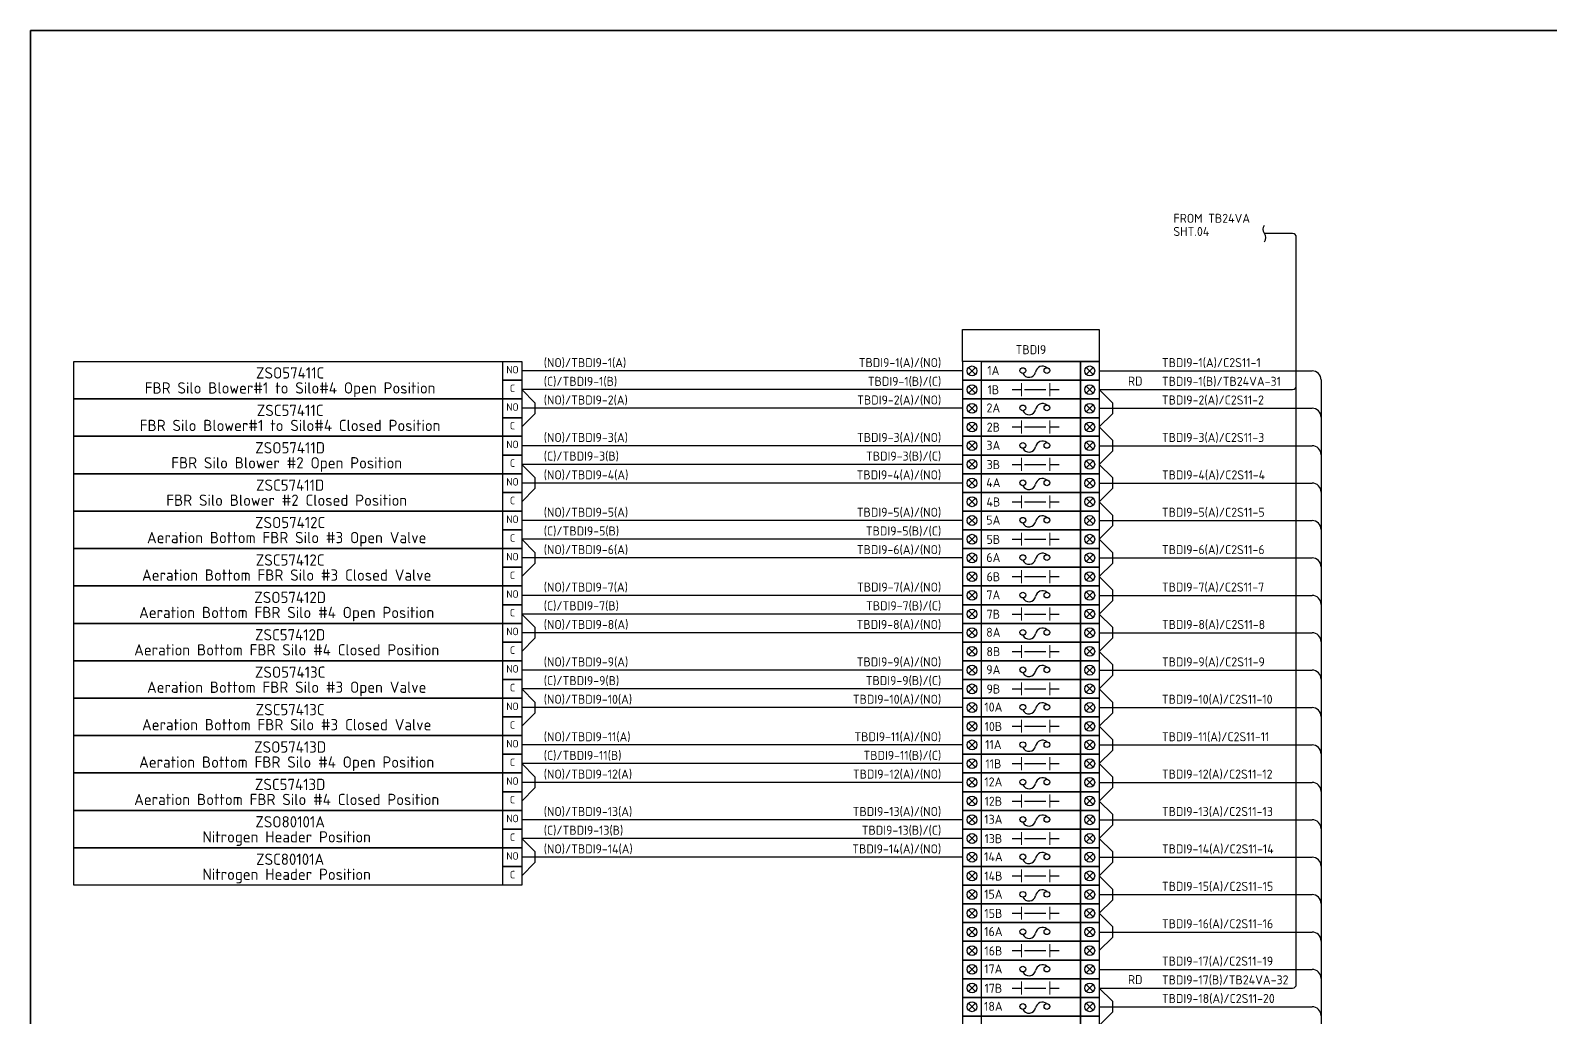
# Model space of a CAD drawing. Header units: inches. Extents: x 579627 to 667544, y 458630 to 507164.
# Drawn here: x 659216 to 661236, y 494932 to 496244 of the extents above; entities that cross this region are included whole.
import ezdxf
from ezdxf.enums import TextEntityAlignment as Align

# ---------------------------------------------------------------- set-up
doc = ezdxf.new("R2010")
doc.units = ezdxf.units.IN
doc.header["$MEASUREMENT"] = 0
doc.layers.add('HELPPOINT', color=7, linetype='Continuous')
doc.layers.add('power', color=7, linetype='Continuous')
doc.styles.add('HTX11', font='O8111901')
doc.styles.add('ISO3098B', font='ISO3098B.shx')

# ---------------------------------------------------------------- blocks, each defined once
blk = doc.blocks.new('TPA')
at = {"layer": 'HELPPOINT', "color": 4, "lineweight": 35}
for p, q in [((562706.8, 501946.4), (562706.8, 505019.3)), ((562706.8, 505019.3), (567131, 505019.3)), ((562706.8, 501946.4), (562706.8, 505019.3)), ((562706.8, 505019.3), (567131, 505019.3))]:
    blk.add_line(p, q, dxfattribs=at)
at = {"style": 'HTX11'}
for tag, p in [('A', (566704.3, 502037.1)), ('B', (567038.2, 501963.3))]:
    blk.add_attdef(tag, text='', height=16.8, dxfattribs=at).set_placement(p, align=Align.MIDDLE_CENTER)

msp = doc.modelspace()

# ---------------------------------------------------------------- linework, layer by layer
at = {"color": 1}
for p, q in [((660893.6, 495974.2), (660856.3, 495974.2)), ((660898.6, 494976.1), (660898.6, 495969.2)), ((660472.3, 495796.1), (660463, 495786.9)), ((660463, 495796.1), (660472.3, 495786.9)), ((660619.5, 495796.1), (660628.7, 495786.9)), ((660628.7, 495796.1), (660619.5, 495786.9)), ((660636.6, 495766.6), (660654.1, 495749)), ((660636.6, 495766.6), (660893.6, 495766.6)), ((660472.3, 495746.4), (660463, 495737.1)), ((660463, 495746.4), (660472.3, 495737.1)), ((660619.5, 495746.4), (660628.7, 495737.1)), ((660628.7, 495746.4), (660619.5, 495737.1)), ((660654.1, 495749), (660654.1, 495734.5)), ((660636.6, 495716.9), (660654.1, 495734.5)), ((660636.6, 495716.9), (660654.1, 495699.3)), ((660472.3, 495696.7), (660463, 495687.4)), ((660463, 495696.7), (660472.3, 495687.4)), ((660619.5, 495696.7), (660628.7, 495687.4)), ((660628.7, 495696.7), (660619.5, 495687.4)), ((660636.6, 495667.2), (660654.1, 495684.8)), ((660654.1, 495699.3), (660654.1, 495684.8)), ((660636.6, 495667.2), (660654.1, 495649.6)), ((660472.3, 495646.9), (660463, 495637.7)), ((660463, 495646.9), (660472.3, 495637.7)), ((660619.5, 495646.9), (660628.7, 495637.7)), ((660628.7, 495646.9), (660619.5, 495637.7)), ((660654.1, 495649.6), (660654.1, 495635)), ((660636.6, 495617.5), (660654.1, 495635)), ((660636.6, 495617.5), (660654.1, 495599.9)), ((660654.1, 495599.9), (660654.1, 495585.3)), ((660472.3, 495597.2), (660463, 495588)), ((660463, 495597.2), (660472.3, 495588)), ((660619.5, 495597.2), (660628.7, 495588)), ((660628.7, 495597.2), (660619.5, 495588)), ((660636.6, 495567.7), (660654.1, 495585.3)), ((660636.6, 495567.7), (660654.1, 495550.2)), ((660472.3, 495547.5), (660463, 495538.2)), ((660463, 495547.5), (660472.3, 495538.2)), ((660619.5, 495547.5), (660628.7, 495538.2)), ((660628.7, 495547.5), (660619.5, 495538.2)), ((660654.1, 495550.2), (660654.1, 495535.6)), ((660636.6, 495518), (660654.1, 495535.6)), ((660636.6, 495518), (660654.1, 495500.4)), ((660472.3, 495497.8), (660463, 495488.5)), ((660463, 495497.8), (660472.3, 495488.5)), ((660619.5, 495497.8), (660628.7, 495488.5)), ((660628.7, 495497.8), (660619.5, 495488.5)), ((660654.1, 495500.4), (660654.1, 495485.9)), ((660636.6, 495468.3), (660654.1, 495485.9)), ((660636.6, 495468.3), (660654.1, 495450.7)), ((660472.3, 495448), (660463, 495438.8)), ((660463, 495448), (660472.3, 495438.8)), ((660619.5, 495448), (660628.7, 495438.8)), ((660628.7, 495448), (660619.5, 495438.8)), ((660654.1, 495450.7), (660654.1, 495436.1)), ((660636.6, 495418.6), (660654.1, 495436.1)), ((660636.6, 495418.6), (660654.1, 495401)), ((660472.3, 495398.3), (660463, 495389.1)), ((660463, 495398.3), (660472.3, 495389.1)), ((660619.5, 495398.3), (660628.7, 495389.1)), ((660628.7, 495398.3), (660619.5, 495389.1)), ((660654.1, 495401), (660654.1, 495386.4)), ((660636.6, 495368.8), (660654.1, 495386.4)), ((660636.6, 495368.8), (660654.1, 495351.3)), ((660472.3, 495348.6), (660463, 495339.4)), ((660463, 495348.6), (660472.3, 495339.4)), ((660619.5, 495348.6), (660628.7, 495339.4)), ((660628.7, 495348.6), (660619.5, 495339.4)), ((660636.6, 495319.1), (660654.1, 495336.7)), ((660654.1, 495351.3), (660654.1, 495336.7)), ((660636.6, 495319.1), (660654.1, 495301.5)), ((660472.3, 495298.9), (660463, 495289.6)), ((660463, 495298.9), (660472.3, 495289.6)), ((660619.5, 495298.9), (660628.7, 495289.6)), ((660628.7, 495298.9), (660619.5, 495289.6)), ((660654.1, 495301.5), (660654.1, 495287)), ((660636.6, 495269.4), (660654.1, 495287)), ((660636.6, 495269.4), (660654.1, 495251.8)), ((660472.3, 495249.2), (660463, 495239.9)), ((660463, 495249.2), (660472.3, 495239.9)), ((660619.5, 495249.2), (660628.7, 495239.9)), ((660628.7, 495249.2), (660619.5, 495239.9)), ((660636.6, 495219.7), (660654.1, 495237.2)), ((660654.1, 495251.8), (660654.1, 495237.2)), ((660636.6, 495219.7), (660654.1, 495202.1)), ((660472.3, 495199.4), (660463, 495190.2)), ((660463, 495199.4), (660472.3, 495190.2)), ((660619.5, 495199.4), (660628.7, 495190.2)), ((660628.7, 495199.4), (660619.5, 495190.2)), ((660654.1, 495202.1), (660654.1, 495187.5)), ((660636.6, 495169.9), (660654.1, 495187.5)), ((660636.6, 495169.9), (660654.1, 495152.4)), ((660472.3, 495149.7), (660463, 495140.5)), ((660463, 495149.7), (660472.3, 495140.5)), ((660619.5, 495149.7), (660628.7, 495140.5)), ((660628.7, 495149.7), (660619.5, 495140.5)), ((660636.6, 495120.2), (660654.1, 495137.8)), ((660654.1, 495152.4), (660654.1, 495137.8)), ((660636.6, 495120.2), (660654.1, 495102.6)), ((660472.3, 495100), (660463, 495090.7)), ((660463, 495100), (660472.3, 495090.7)), ((660619.5, 495100), (660628.7, 495090.7)), ((660628.7, 495100), (660619.5, 495090.7)), ((660654.1, 495102.6), (660654.1, 495088.1)), ((660636.6, 495070.5), (660654.1, 495088.1)), ((660654.1, 495088.1), (660654.1, 495088.1)), ((660636.6, 495070.5), (660654.1, 495052.9)), ((660472.3, 495050.3), (660463, 495041)), ((660463, 495050.3), (660472.3, 495041)), ((660619.5, 495050.3), (660628.7, 495041)), ((660628.7, 495050.3), (660619.5, 495041)), ((660636.6, 495020.8), (660654.1, 495038.4)), ((660654.1, 495052.9), (660654.1, 495038.4)), ((660654.1, 495038.4), (660654.1, 495038.4)), ((660472.3, 495000.5), (660463, 494991.3)), ((660463, 495000.5), (660472.3, 494991.3)), ((660619.5, 495000.5), (660628.7, 494991.3)), ((660628.7, 495000.5), (660619.5, 494991.3)), ((660636.6, 494971.1), (660654.1, 494953.5)), ((660636.6, 494971.1), (660893.6, 494971.1)), ((660654.1, 494953.5), (660654.1, 494938.9)), ((660472.3, 494950.8), (660463, 494941.6)), ((660463, 494950.8), (660472.3, 494941.6)), ((660619.5, 494950.8), (660628.7, 494941.6)), ((660628.7, 494950.8), (660619.5, 494941.6)), ((660636.6, 494921.3), (660654.1, 494938.9))]:
    msp.add_line(p, q, dxfattribs=at)
at = {"color": 4}
for p, q in [((660455.2, 495791.5), (659869.2, 495791.5)), ((660636.6, 495791.5), (660919.6, 495791.5)), ((660931.6, 495779.5), (660931.6, 494121)), ((660455.2, 495741.8), (659869.2, 495741.8)), ((660636.6, 495741.8), (660919.6, 495741.8)), ((660455.2, 495692), (659869.2, 495692)), ((660636.6, 495692), (660919.6, 495692)), ((660455.2, 495642.3), (659869.2, 495642.3)), ((660636.6, 495642.3), (660919.6, 495642.3)), ((660455.2, 495592.6), (659869.2, 495592.6)), ((660636.6, 495592.6), (660919.6, 495592.6)), ((660455.2, 495542.9), (659869.2, 495542.9)), ((660636.6, 495542.9), (660919.6, 495542.9)), ((660455.2, 495493.1), (659869.2, 495493.1)), ((660636.6, 495493.1), (660919.6, 495493.1)), ((660455.2, 495443.4), (659869.2, 495443.4)), ((660636.6, 495443.4), (660919.6, 495443.4)), ((660455.2, 495393.7), (659869.2, 495393.7)), ((660636.6, 495393.7), (660919.6, 495393.7)), ((660455.2, 495344), (659869.2, 495344)), ((660636.6, 495344), (660919.6, 495344)), ((660455.2, 495294.3), (659869.2, 495294.3)), ((660636.6, 495294.3), (660919.6, 495294.3)), ((660455.2, 495244.5), (659869.2, 495244.5)), ((660636.6, 495244.5), (660919.6, 495244.5)), ((660455.2, 495194.8), (659869.2, 495194.8)), ((660636.6, 495194.8), (660919.6, 495194.8)), ((660455.2, 495145.1), (659869.2, 495145.1)), ((660636.6, 495145.1), (660919.6, 495145.1)), ((660636.6, 495095.4), (660919.6, 495095.4)), ((660636.6, 495045.6), (660919.6, 495045.6)), ((660636.6, 494995.9), (660919.6, 494995.9)), ((660636.6, 494946.2), (660919.6, 494946.2))]:
    msp.add_line(p, q, dxfattribs=at)
at = {"color": 0}
for p, q in [((660455.2, 495766.6), (659869.2, 495766.6)), ((659869.2, 495766.6), (659886.8, 495749)), ((660472.3, 495771.3), (660463, 495762)), ((660463, 495771.3), (660472.3, 495762)), ((660520.8, 495766.6), (660533.4, 495766.6)), ((660537.3, 495766.6), (660565.9, 495766.6)), ((660570.9, 495766.6), (660583.5, 495766.6)), ((660619.5, 495771.3), (660628.7, 495762)), ((660628.7, 495771.3), (660619.5, 495762)), ((659886.8, 495749), (659886.8, 495734.5)), ((659869.2, 495716.9), (659886.8, 495734.5)), ((660472.3, 495721.5), (660463, 495712.3)), ((660463, 495721.5), (660472.3, 495712.3)), ((660619.5, 495721.5), (660628.7, 495712.3)), ((660628.7, 495721.5), (660619.5, 495712.3)), ((660520.8, 495716.9), (660533.4, 495716.9)), ((660537.3, 495716.9), (660565.9, 495716.9)), ((660570.9, 495716.9), (660583.5, 495716.9)), ((660455.2, 495667.2), (659869.2, 495667.2)), ((659869.2, 495667.2), (659886.8, 495649.6)), ((660472.3, 495671.8), (660463, 495662.6)), ((660463, 495671.8), (660472.3, 495662.6)), ((660520.8, 495667.2), (660533.4, 495667.2)), ((660537.3, 495667.2), (660565.9, 495667.2)), ((660570.9, 495667.2), (660583.5, 495667.2)), ((660619.5, 495671.8), (660628.7, 495662.6)), ((660628.7, 495671.8), (660619.5, 495662.6)), ((659886.8, 495649.6), (659886.8, 495635)), ((659869.2, 495617.5), (659886.8, 495635)), ((660472.3, 495622.1), (660463, 495612.8)), ((660463, 495622.1), (660472.3, 495612.8)), ((660619.5, 495622.1), (660628.7, 495612.8)), ((660628.7, 495622.1), (660619.5, 495612.8)), ((660520.8, 495617.5), (660533.4, 495617.5)), ((660537.3, 495617.5), (660565.9, 495617.5)), ((660570.9, 495617.5), (660583.5, 495617.5)), ((660455.2, 495567.7), (659869.2, 495567.7)), ((659869.2, 495567.7), (659886.8, 495550.2)), ((660472.3, 495572.4), (660463, 495563.1)), ((660463, 495572.4), (660472.3, 495563.1)), ((660520.8, 495567.7), (660533.4, 495567.7)), ((660537.3, 495567.7), (660565.9, 495567.7)), ((660570.9, 495567.7), (660583.5, 495567.7)), ((660619.5, 495572.4), (660628.7, 495563.1)), ((660628.7, 495572.4), (660619.5, 495563.1)), ((659886.8, 495550.2), (659886.8, 495535.6)), ((659869.2, 495518), (659886.8, 495535.6)), ((660472.3, 495522.6), (660463, 495513.4)), ((660463, 495522.6), (660472.3, 495513.4)), ((660520.8, 495518), (660533.4, 495518)), ((660537.3, 495518), (660565.9, 495518)), ((660570.9, 495518), (660583.5, 495518)), ((660619.5, 495522.6), (660628.7, 495513.4)), ((660628.7, 495522.6), (660619.5, 495513.4)), ((660455.2, 495468.3), (659869.2, 495468.3)), ((659869.2, 495468.3), (659886.8, 495450.7)), ((660472.3, 495472.9), (660463, 495463.7)), ((660463, 495472.9), (660472.3, 495463.7)), ((660520.8, 495468.3), (660533.4, 495468.3)), ((660537.3, 495468.3), (660565.9, 495468.3)), ((660570.9, 495468.3), (660583.5, 495468.3)), ((660619.5, 495472.9), (660628.7, 495463.7)), ((660628.7, 495472.9), (660619.5, 495463.7)), ((659886.8, 495450.7), (659886.8, 495436.1)), ((659869.2, 495418.6), (659886.8, 495436.1)), ((660472.3, 495423.2), (660463, 495413.9)), ((660463, 495423.2), (660472.3, 495413.9)), ((660520.8, 495418.6), (660533.4, 495418.6)), ((660537.3, 495418.6), (660565.9, 495418.6)), ((660570.9, 495418.6), (660583.5, 495418.6)), ((660619.5, 495423.2), (660628.7, 495413.9)), ((660628.7, 495423.2), (660619.5, 495413.9)), ((660455.2, 495368.8), (659869.2, 495368.8)), ((659869.2, 495368.8), (659886.8, 495351.3)), ((660472.3, 495373.5), (660463, 495364.2)), ((660463, 495373.5), (660472.3, 495364.2)), ((660520.8, 495368.8), (660533.4, 495368.8)), ((660537.3, 495368.8), (660565.9, 495368.8)), ((660570.9, 495368.8), (660583.5, 495368.8)), ((660619.5, 495373.5), (660628.7, 495364.2)), ((660628.7, 495373.5), (660619.5, 495364.2)), ((659869.2, 495319.1), (659886.8, 495336.7)), ((659886.8, 495351.3), (659886.8, 495336.7)), ((660472.3, 495323.7), (660463, 495314.5)), ((660463, 495323.7), (660472.3, 495314.5)), ((660520.8, 495319.1), (660533.4, 495319.1)), ((660537.3, 495319.1), (660565.9, 495319.1)), ((660570.9, 495319.1), (660583.5, 495319.1)), ((660619.5, 495323.7), (660628.7, 495314.5)), ((660628.7, 495323.7), (660619.5, 495314.5)), ((660455.2, 495269.4), (659869.2, 495269.4)), ((659869.2, 495269.4), (659886.8, 495251.8)), ((660472.3, 495274), (660463, 495264.8)), ((660463, 495274), (660472.3, 495264.8)), ((660520.8, 495269.4), (660533.4, 495269.4)), ((660537.3, 495269.4), (660565.9, 495269.4)), ((660570.9, 495269.4), (660583.5, 495269.4)), ((660619.5, 495274), (660628.7, 495264.8)), ((660628.7, 495274), (660619.5, 495264.8)), ((659869.2, 495219.7), (659886.8, 495237.2)), ((659886.8, 495251.8), (659886.8, 495237.2)), ((660472.3, 495224.3), (660463, 495215)), ((660463, 495224.3), (660472.3, 495215)), ((660520.8, 495219.7), (660533.4, 495219.7)), ((660537.3, 495219.7), (660565.9, 495219.7)), ((660570.9, 495219.7), (660583.5, 495219.7)), ((660619.5, 495224.3), (660628.7, 495215)), ((660628.7, 495224.3), (660619.5, 495215)), ((660472.3, 495174.6), (660463, 495165.3)), ((660463, 495174.6), (660472.3, 495165.3)), ((660619.5, 495174.6), (660628.7, 495165.3)), ((660628.7, 495174.6), (660619.5, 495165.3)), ((660455.2, 495169.9), (659869.2, 495169.9)), ((659869.2, 495169.9), (659886.8, 495152.4)), ((660520.8, 495169.9), (660533.4, 495169.9)), ((660537.3, 495169.9), (660565.9, 495169.9)), ((660570.9, 495169.9), (660583.5, 495169.9)), ((659869.2, 495120.2), (659886.8, 495137.8)), ((659886.8, 495152.4), (659886.8, 495137.8)), ((660472.3, 495124.8), (660463, 495115.6)), ((660463, 495124.8), (660472.3, 495115.6)), ((660520.8, 495120.2), (660533.4, 495120.2)), ((660537.3, 495120.2), (660565.9, 495120.2)), ((660570.9, 495120.2), (660583.5, 495120.2)), ((660619.5, 495124.8), (660628.7, 495115.6)), ((660628.7, 495124.8), (660619.5, 495115.6)), ((660472.3, 495075.1), (660463, 495065.9)), ((660463, 495075.1), (660472.3, 495065.9)), ((660619.5, 495075.1), (660628.7, 495065.9)), ((660628.7, 495075.1), (660619.5, 495065.9)), ((660520.8, 495070.5), (660533.4, 495070.5)), ((660537.3, 495070.5), (660565.9, 495070.5)), ((660570.9, 495070.5), (660583.5, 495070.5)), ((660472.3, 495025.4), (660463, 495016.1)), ((660463, 495025.4), (660472.3, 495016.1)), ((660520.8, 495020.8), (660533.4, 495020.8)), ((660537.3, 495020.8), (660565.9, 495020.8)), ((660570.9, 495020.8), (660583.5, 495020.8)), ((660619.5, 495025.4), (660628.7, 495016.1)), ((660628.7, 495025.4), (660619.5, 495016.1)), ((660472.3, 494975.7), (660463, 494966.4)), ((660463, 494975.7), (660472.3, 494966.4)), ((660619.5, 494975.7), (660628.7, 494966.4)), ((660628.7, 494975.7), (660619.5, 494966.4)), ((660520.8, 494971.1), (660533.4, 494971.1)), ((660537.3, 494971.1), (660565.9, 494971.1)), ((660570.9, 494971.1), (660583.5, 494971.1))]:
    msp.add_line(p, q, dxfattribs=at)
at = {"color": 0, "lineweight": 9}
for p, q in [((660533.4, 495758.1), (660533.4, 495775.2)), ((660570.9, 495758.1), (660570.9, 495775.2)), ((660533.4, 495708.4), (660533.4, 495725.4)), ((660570.9, 495708.4), (660570.9, 495725.4)), ((660533.4, 495658.6), (660533.4, 495675.7)), ((660570.9, 495658.6), (660570.9, 495675.7)), ((660533.4, 495608.9), (660533.4, 495626)), ((660570.9, 495608.9), (660570.9, 495626)), ((660533.4, 495559.2), (660533.4, 495576.3)), ((660570.9, 495559.2), (660570.9, 495576.3)), ((660533.4, 495509.5), (660533.4, 495526.5)), ((660570.9, 495509.5), (660570.9, 495526.5)), ((660533.4, 495459.8), (660533.4, 495476.8)), ((660570.9, 495459.8), (660570.9, 495476.8)), ((660533.4, 495410), (660533.4, 495427.1)), ((660570.9, 495410), (660570.9, 495427.1)), ((660533.4, 495360.3), (660533.4, 495377.4)), ((660570.9, 495360.3), (660570.9, 495377.4)), ((660533.4, 495310.6), (660533.4, 495327.6)), ((660570.9, 495310.6), (660570.9, 495327.6)), ((660533.4, 495260.9), (660533.4, 495277.9)), ((660570.9, 495260.9), (660570.9, 495277.9)), ((660533.4, 495211.1), (660533.4, 495228.2)), ((660570.9, 495211.1), (660570.9, 495228.2)), ((660533.4, 495161.4), (660533.4, 495178.5)), ((660570.9, 495161.4), (660570.9, 495178.5)), ((660533.4, 495111.7), (660533.4, 495128.8)), ((660570.9, 495111.7), (660570.9, 495128.8)), ((660533.4, 495062), (660533.4, 495079)), ((660570.9, 495062), (660570.9, 495079)), ((660533.4, 495012.2), (660533.4, 495029.3)), ((660570.9, 495012.2), (660570.9, 495029.3)), ((660533.4, 494962.5), (660533.4, 494979.6)), ((660570.9, 494962.5), (660570.9, 494979.6))]:
    msp.add_line(p, q, dxfattribs=at)
at = {"color": 1}
msp.add_lwpolyline([(660856.3, 495963.1, 0.351), (660856.3, 495974.2, -0.351), (660856.3, 495985.3, 2.081666)], format="xyb", dxfattribs=at)
at = {"color": 4}
msp.add_lwpolyline([(660455.2, 495846.4), (660636.6, 495846.4), (660636.6, 495803.9), (660455.2, 495803.9)], close=True, dxfattribs=at)
at = {"color": 2}
for points in [[(659273.9, 495803.9), (659869.2, 495803.9), (659869.2, 495754.2), (659273.9, 495754.2)], [(659273.9, 495754.2), (659869.2, 495754.2), (659869.2, 495704.5), (659273.9, 495704.5)], [(659273.9, 495704.5), (659869.2, 495704.5), (659869.2, 495654.7), (659273.9, 495654.7)], [(659273.9, 495654.7), (659869.2, 495654.7), (659869.2, 495605), (659273.9, 495605)], [(659273.9, 495605), (659869.2, 495605), (659869.2, 495555.3), (659273.9, 495555.3)], [(659273.9, 495555.3), (659869.2, 495555.3), (659869.2, 495505.6), (659273.9, 495505.6)], [(659273.9, 495505.6), (659869.2, 495505.6), (659869.2, 495455.9), (659273.9, 495455.9)], [(659273.9, 495455.9), (659869.2, 495455.9), (659869.2, 495406.1), (659273.9, 495406.1)], [(659273.9, 495406.1), (659869.2, 495406.1), (659869.2, 495356.4), (659273.9, 495356.4)], [(659273.9, 495356.4), (659869.2, 495356.4), (659869.2, 495306.7), (659273.9, 495306.7)], [(659273.9, 495306.7), (659869.2, 495306.7), (659869.2, 495257), (659273.9, 495257)], [(659273.9, 495257), (659869.2, 495257), (659869.2, 495207.2), (659273.9, 495207.2)], [(659273.9, 495207.2), (659869.2, 495207.2), (659869.2, 495157.5), (659273.9, 495157.5)], [(659273.9, 495157.5), (659869.2, 495157.5), (659869.2, 495107.8), (659273.9, 495107.8)]]:
    msp.add_lwpolyline(points, close=True, dxfattribs=at)
at = {"color": 1}
for points in [[(659844.3, 495803.9), (659869.2, 495803.9), (659869.2, 495779.1), (659844.3, 495779.1)], [(660480.1, 495803.9), (660455.2, 495803.9), (660455.2, 495779.1), (660480.1, 495779.1)], [(660480.1, 495803.9), (660611.7, 495803.9), (660611.7, 495779.1), (660480.1, 495779.1)], [(660611.7, 495803.9), (660636.6, 495803.9), (660636.6, 495779.1), (660611.7, 495779.1)], [(659844.3, 495754.2), (659869.2, 495754.2), (659869.2, 495729.3), (659844.3, 495729.3)], [(660480.1, 495754.2), (660455.2, 495754.2), (660455.2, 495729.3), (660480.1, 495729.3)], [(660480.1, 495754.2), (660611.7, 495754.2), (660611.7, 495729.3), (660480.1, 495729.3)], [(660611.7, 495754.2), (660636.6, 495754.2), (660636.6, 495729.3), (660611.7, 495729.3)], [(659844.3, 495704.5), (659869.2, 495704.5), (659869.2, 495679.6), (659844.3, 495679.6)], [(660480.1, 495704.5), (660455.2, 495704.5), (660455.2, 495679.6), (660480.1, 495679.6)], [(660480.1, 495704.5), (660611.7, 495704.5), (660611.7, 495679.6), (660480.1, 495679.6)], [(660611.7, 495704.5), (660636.6, 495704.5), (660636.6, 495679.6), (660611.7, 495679.6)], [(659844.3, 495654.7), (659869.2, 495654.7), (659869.2, 495629.9), (659844.3, 495629.9)], [(660480.1, 495654.7), (660455.2, 495654.7), (660455.2, 495629.9), (660480.1, 495629.9)], [(660480.1, 495654.7), (660611.7, 495654.7), (660611.7, 495629.9), (660480.1, 495629.9)], [(660611.7, 495654.7), (660636.6, 495654.7), (660636.6, 495629.9), (660611.7, 495629.9)], [(659844.3, 495605), (659869.2, 495605), (659869.2, 495580.2), (659844.3, 495580.2)], [(660480.1, 495605), (660455.2, 495605), (660455.2, 495580.2), (660480.1, 495580.2)], [(660480.1, 495605), (660611.7, 495605), (660611.7, 495580.2), (660480.1, 495580.2)], [(660611.7, 495605), (660636.6, 495605), (660636.6, 495580.2), (660611.7, 495580.2)], [(659844.3, 495555.3), (659869.2, 495555.3), (659869.2, 495530.4), (659844.3, 495530.4)], [(660480.1, 495555.3), (660455.2, 495555.3), (660455.2, 495530.4), (660480.1, 495530.4)], [(660480.1, 495555.3), (660611.7, 495555.3), (660611.7, 495530.4), (660480.1, 495530.4)], [(660611.7, 495555.3), (660636.6, 495555.3), (660636.6, 495530.4), (660611.7, 495530.4)], [(659844.3, 495505.6), (659869.2, 495505.6), (659869.2, 495480.7), (659844.3, 495480.7)], [(660480.1, 495505.6), (660455.2, 495505.6), (660455.2, 495480.7), (660480.1, 495480.7)], [(660480.1, 495505.6), (660611.7, 495505.6), (660611.7, 495480.7), (660480.1, 495480.7)], [(660611.7, 495505.6), (660636.6, 495505.6), (660636.6, 495480.7), (660611.7, 495480.7)], [(659844.3, 495455.9), (659869.2, 495455.9), (659869.2, 495431), (659844.3, 495431)], [(660480.1, 495455.9), (660455.2, 495455.9), (660455.2, 495431), (660480.1, 495431)], [(660480.1, 495455.9), (660611.7, 495455.9), (660611.7, 495431), (660480.1, 495431)], [(660611.7, 495455.9), (660636.6, 495455.9), (660636.6, 495431), (660611.7, 495431)], [(659844.3, 495406.1), (659869.2, 495406.1), (659869.2, 495381.3), (659844.3, 495381.3)], [(660480.1, 495406.1), (660455.2, 495406.1), (660455.2, 495381.3), (660480.1, 495381.3)], [(660480.1, 495406.1), (660611.7, 495406.1), (660611.7, 495381.3), (660480.1, 495381.3)], [(660611.7, 495406.1), (660636.6, 495406.1), (660636.6, 495381.3), (660611.7, 495381.3)], [(659844.3, 495356.4), (659869.2, 495356.4), (659869.2, 495331.5), (659844.3, 495331.5)], [(660480.1, 495356.4), (660455.2, 495356.4), (660455.2, 495331.5), (660480.1, 495331.5)], [(660480.1, 495356.4), (660611.7, 495356.4), (660611.7, 495331.5), (660480.1, 495331.5)], [(660611.7, 495356.4), (660636.6, 495356.4), (660636.6, 495331.5), (660611.7, 495331.5)], [(659844.3, 495306.7), (659869.2, 495306.7), (659869.2, 495281.8), (659844.3, 495281.8)], [(660480.1, 495306.7), (660455.2, 495306.7), (660455.2, 495281.8), (660480.1, 495281.8)], [(660480.1, 495306.7), (660611.7, 495306.7), (660611.7, 495281.8), (660480.1, 495281.8)], [(660611.7, 495306.7), (660636.6, 495306.7), (660636.6, 495281.8), (660611.7, 495281.8)], [(659844.3, 495257), (659869.2, 495257), (659869.2, 495232.1), (659844.3, 495232.1)], [(660480.1, 495257), (660455.2, 495257), (660455.2, 495232.1), (660480.1, 495232.1)], [(660480.1, 495257), (660611.7, 495257), (660611.7, 495232.1), (660480.1, 495232.1)], [(660611.7, 495257), (660636.6, 495257), (660636.6, 495232.1), (660611.7, 495232.1)], [(659844.3, 495207.2), (659869.2, 495207.2), (659869.2, 495182.4), (659844.3, 495182.4)], [(660480.1, 495207.2), (660455.2, 495207.2), (660455.2, 495182.4), (660480.1, 495182.4)], [(660480.1, 495207.2), (660611.7, 495207.2), (660611.7, 495182.4), (660480.1, 495182.4)], [(660611.7, 495207.2), (660636.6, 495207.2), (660636.6, 495182.4), (660611.7, 495182.4)], [(659844.3, 495157.5), (659869.2, 495157.5), (659869.2, 495132.7), (659844.3, 495132.7)], [(660480.1, 495157.5), (660455.2, 495157.5), (660455.2, 495132.7), (660480.1, 495132.7)], [(660480.1, 495157.5), (660611.7, 495157.5), (660611.7, 495132.7), (660480.1, 495132.7)], [(660611.7, 495157.5), (660636.6, 495157.5), (660636.6, 495132.7), (660611.7, 495132.7)], [(660480.1, 495107.8), (660455.2, 495107.8), (660455.2, 495082.9), (660480.1, 495082.9)], [(660480.1, 495107.8), (660611.7, 495107.8), (660611.7, 495082.9), (660480.1, 495082.9)], [(660611.7, 495107.8), (660636.6, 495107.8), (660636.6, 495082.9), (660611.7, 495082.9)], [(660480.1, 495058.1), (660455.2, 495058.1), (660455.2, 495033.2), (660480.1, 495033.2)], [(660480.1, 495058.1), (660611.7, 495058.1), (660611.7, 495033.2), (660480.1, 495033.2)], [(660611.7, 495058.1), (660636.6, 495058.1), (660636.6, 495033.2), (660611.7, 495033.2)], [(660480.1, 495008.3), (660455.2, 495008.3), (660455.2, 494983.5), (660480.1, 494983.5)], [(660480.1, 495008.3), (660611.7, 495008.3), (660611.7, 494983.5), (660480.1, 494983.5)], [(660611.7, 495008.3), (660636.6, 495008.3), (660636.6, 494983.5), (660611.7, 494983.5)], [(660480.1, 494958.6), (660455.2, 494958.6), (660455.2, 494933.8), (660480.1, 494933.8)], [(660480.1, 494958.6), (660611.7, 494958.6), (660611.7, 494933.8), (660480.1, 494933.8)], [(660611.7, 494958.6), (660636.6, 494958.6), (660636.6, 494933.8), (660611.7, 494933.8)]]:
    msp.add_lwpolyline(points, close=True, dxfattribs=at)
at = {"color": 0, "const_width": 0.3}
for points in [[(660455.2, 495803.9), (660636.6, 495803.9), (660636.6, 495754.2), (660455.2, 495754.2), (660455.2, 495803.9)], [(660455.2, 495754.2), (660636.6, 495754.2), (660636.6, 495704.5), (660455.2, 495704.5), (660455.2, 495754.2)], [(660455.2, 495704.5), (660636.6, 495704.5), (660636.6, 495654.7), (660455.2, 495654.7), (660455.2, 495704.5)], [(660455.2, 495654.7), (660636.6, 495654.7), (660636.6, 495605), (660455.2, 495605), (660455.2, 495654.7)], [(660455.2, 495605), (660636.6, 495605), (660636.6, 495555.3), (660455.2, 495555.3), (660455.2, 495605)], [(660455.2, 495555.3), (660636.6, 495555.3), (660636.6, 495505.6), (660455.2, 495505.6), (660455.2, 495555.3)], [(660455.2, 495505.6), (660636.6, 495505.6), (660636.6, 495455.9), (660455.2, 495455.9), (660455.2, 495505.6)], [(660455.2, 495455.9), (660636.6, 495455.9), (660636.6, 495406.1), (660455.2, 495406.1), (660455.2, 495455.9)], [(660455.2, 495406.1), (660636.6, 495406.1), (660636.6, 495356.4), (660455.2, 495356.4), (660455.2, 495406.1)], [(660455.2, 495356.4), (660636.6, 495356.4), (660636.6, 495306.7), (660455.2, 495306.7), (660455.2, 495356.4)], [(660455.2, 495306.7), (660636.6, 495306.7), (660636.6, 495257), (660455.2, 495257), (660455.2, 495306.7)], [(660455.2, 495257), (660636.6, 495257), (660636.6, 495207.2), (660455.2, 495207.2), (660455.2, 495257)], [(660455.2, 495207.2), (660636.6, 495207.2), (660636.6, 495157.5), (660455.2, 495157.5), (660455.2, 495207.2)], [(660455.2, 495157.5), (660636.6, 495157.5), (660636.6, 495107.8), (660455.2, 495107.8), (660455.2, 495157.5)], [(660455.2, 495107.8), (660636.6, 495107.8), (660636.6, 495058.1), (660455.2, 495058.1), (660455.2, 495107.8)], [(660455.2, 495058.1), (660636.6, 495058.1), (660636.6, 495008.3), (660455.2, 495008.3), (660455.2, 495058.1)], [(660455.2, 495008.3), (660636.6, 495008.3), (660636.6, 494958.6), (660455.2, 494958.6), (660455.2, 495008.3)], [(660455.2, 494958.6), (660636.6, 494958.6), (660636.6, 494908.9), (660455.2, 494908.9), (660455.2, 494958.6)]]:
    msp.add_lwpolyline(points, dxfattribs=at)
at = {"color": 0}
for points in [[(659844.3, 495779.1), (659869.2, 495779.1), (659869.2, 495754.2), (659844.3, 495754.2)], [(660480.1, 495779.1), (660455.2, 495779.1), (660455.2, 495754.2), (660480.1, 495754.2)], [(660480.1, 495779.1), (660611.7, 495779.1), (660611.7, 495754.2), (660480.1, 495754.2)], [(660611.7, 495779.1), (660636.6, 495779.1), (660636.6, 495754.2), (660611.7, 495754.2)], [(659844.3, 495729.3), (659869.2, 495729.3), (659869.2, 495704.5), (659844.3, 495704.5)], [(660480.1, 495729.3), (660455.2, 495729.3), (660455.2, 495704.5), (660480.1, 495704.5)], [(660480.1, 495729.3), (660611.7, 495729.3), (660611.7, 495704.5), (660480.1, 495704.5)], [(660611.7, 495729.3), (660636.6, 495729.3), (660636.6, 495704.5), (660611.7, 495704.5)], [(659844.3, 495679.6), (659869.2, 495679.6), (659869.2, 495654.7), (659844.3, 495654.7)], [(660480.1, 495679.6), (660455.2, 495679.6), (660455.2, 495654.7), (660480.1, 495654.7)], [(660480.1, 495679.6), (660611.7, 495679.6), (660611.7, 495654.7), (660480.1, 495654.7)], [(660611.7, 495679.6), (660636.6, 495679.6), (660636.6, 495654.7), (660611.7, 495654.7)], [(659844.3, 495629.9), (659869.2, 495629.9), (659869.2, 495605), (659844.3, 495605)], [(660480.1, 495629.9), (660455.2, 495629.9), (660455.2, 495605), (660480.1, 495605)], [(660480.1, 495629.9), (660611.7, 495629.9), (660611.7, 495605), (660480.1, 495605)], [(660611.7, 495629.9), (660636.6, 495629.9), (660636.6, 495605), (660611.7, 495605)], [(659844.3, 495580.2), (659869.2, 495580.2), (659869.2, 495555.3), (659844.3, 495555.3)], [(660480.1, 495580.2), (660455.2, 495580.2), (660455.2, 495555.3), (660480.1, 495555.3)], [(660480.1, 495580.2), (660611.7, 495580.2), (660611.7, 495555.3), (660480.1, 495555.3)], [(660611.7, 495580.2), (660636.6, 495580.2), (660636.6, 495555.3), (660611.7, 495555.3)], [(659844.3, 495530.4), (659869.2, 495530.4), (659869.2, 495505.6), (659844.3, 495505.6)], [(660480.1, 495530.4), (660455.2, 495530.4), (660455.2, 495505.6), (660480.1, 495505.6)], [(660480.1, 495530.4), (660611.7, 495530.4), (660611.7, 495505.6), (660480.1, 495505.6)], [(660611.7, 495530.4), (660636.6, 495530.4), (660636.6, 495505.6), (660611.7, 495505.6)], [(659844.3, 495480.7), (659869.2, 495480.7), (659869.2, 495455.9), (659844.3, 495455.9)], [(660480.1, 495480.7), (660455.2, 495480.7), (660455.2, 495455.9), (660480.1, 495455.9)], [(660480.1, 495480.7), (660611.7, 495480.7), (660611.7, 495455.9), (660480.1, 495455.9)], [(660611.7, 495480.7), (660636.6, 495480.7), (660636.6, 495455.9), (660611.7, 495455.9)], [(659844.3, 495431), (659869.2, 495431), (659869.2, 495406.1), (659844.3, 495406.1)], [(660480.1, 495431), (660455.2, 495431), (660455.2, 495406.1), (660480.1, 495406.1)], [(660480.1, 495431), (660611.7, 495431), (660611.7, 495406.1), (660480.1, 495406.1)], [(660611.7, 495431), (660636.6, 495431), (660636.6, 495406.1), (660611.7, 495406.1)], [(659844.3, 495381.3), (659869.2, 495381.3), (659869.2, 495356.4), (659844.3, 495356.4)], [(660480.1, 495381.3), (660455.2, 495381.3), (660455.2, 495356.4), (660480.1, 495356.4)], [(660480.1, 495381.3), (660611.7, 495381.3), (660611.7, 495356.4), (660480.1, 495356.4)], [(660611.7, 495381.3), (660636.6, 495381.3), (660636.6, 495356.4), (660611.7, 495356.4)], [(659844.3, 495331.5), (659869.2, 495331.5), (659869.2, 495306.7), (659844.3, 495306.7)], [(660480.1, 495331.5), (660455.2, 495331.5), (660455.2, 495306.7), (660480.1, 495306.7)], [(660480.1, 495331.5), (660611.7, 495331.5), (660611.7, 495306.7), (660480.1, 495306.7)], [(660611.7, 495331.5), (660636.6, 495331.5), (660636.6, 495306.7), (660611.7, 495306.7)], [(659844.3, 495281.8), (659869.2, 495281.8), (659869.2, 495257), (659844.3, 495257)], [(660480.1, 495281.8), (660455.2, 495281.8), (660455.2, 495257), (660480.1, 495257)], [(660480.1, 495281.8), (660611.7, 495281.8), (660611.7, 495257), (660480.1, 495257)], [(660611.7, 495281.8), (660636.6, 495281.8), (660636.6, 495257), (660611.7, 495257)], [(659844.3, 495232.1), (659869.2, 495232.1), (659869.2, 495207.2), (659844.3, 495207.2)], [(660480.1, 495232.1), (660455.2, 495232.1), (660455.2, 495207.2), (660480.1, 495207.2)], [(660480.1, 495232.1), (660611.7, 495232.1), (660611.7, 495207.2), (660480.1, 495207.2)], [(660611.7, 495232.1), (660636.6, 495232.1), (660636.6, 495207.2), (660611.7, 495207.2)], [(659844.3, 495182.4), (659869.2, 495182.4), (659869.2, 495157.5), (659844.3, 495157.5)], [(660480.1, 495182.4), (660455.2, 495182.4), (660455.2, 495157.5), (660480.1, 495157.5)], [(660480.1, 495182.4), (660611.7, 495182.4), (660611.7, 495157.5), (660480.1, 495157.5)], [(660611.7, 495182.4), (660636.6, 495182.4), (660636.6, 495157.5), (660611.7, 495157.5)], [(659844.3, 495132.7), (659869.2, 495132.7), (659869.2, 495107.8), (659844.3, 495107.8)], [(660480.1, 495132.7), (660455.2, 495132.7), (660455.2, 495107.8), (660480.1, 495107.8)], [(660480.1, 495132.7), (660611.7, 495132.7), (660611.7, 495107.8), (660480.1, 495107.8)], [(660611.7, 495132.7), (660636.6, 495132.7), (660636.6, 495107.8), (660611.7, 495107.8)], [(660480.1, 495082.9), (660455.2, 495082.9), (660455.2, 495058.1), (660480.1, 495058.1)], [(660480.1, 495082.9), (660611.7, 495082.9), (660611.7, 495058.1), (660480.1, 495058.1)], [(660611.7, 495082.9), (660636.6, 495082.9), (660636.6, 495058.1), (660611.7, 495058.1)], [(660480.1, 495033.2), (660455.2, 495033.2), (660455.2, 495008.3), (660480.1, 495008.3)], [(660480.1, 495033.2), (660611.7, 495033.2), (660611.7, 495008.3), (660480.1, 495008.3)], [(660611.7, 495033.2), (660636.6, 495033.2), (660636.6, 495008.3), (660611.7, 495008.3)], [(660480.1, 494983.5), (660455.2, 494983.5), (660455.2, 494958.6), (660480.1, 494958.6)], [(660480.1, 494983.5), (660611.7, 494983.5), (660611.7, 494958.6), (660480.1, 494958.6)], [(660611.7, 494983.5), (660636.6, 494983.5), (660636.6, 494958.6), (660611.7, 494958.6)], [(660480.1, 494933.8), (660455.2, 494933.8), (660455.2, 494908.9), (660480.1, 494908.9)], [(660480.1, 494933.8), (660611.7, 494933.8), (660611.7, 494908.9), (660480.1, 494908.9)], [(660611.7, 494933.8), (660636.6, 494933.8), (660636.6, 494908.9), (660611.7, 494908.9)]]:
    msp.add_lwpolyline(points, close=True, dxfattribs=at)
at = {"color": 1}
for centre in [(660467.7, 495791.5), (660624.1, 495791.5), (660467.7, 495741.8), (660624.1, 495741.8), (660467.7, 495692), (660624.1, 495692), (660467.7, 495642.3), (660624.1, 495642.3), (660467.7, 495592.6), (660624.1, 495592.6), (660467.7, 495542.9), (660624.1, 495542.9), (660467.7, 495493.1), (660624.1, 495493.1), (660467.7, 495443.4), (660624.1, 495443.4), (660467.7, 495393.7), (660624.1, 495393.7), (660467.7, 495344), (660624.1, 495344), (660467.7, 495294.3), (660624.1, 495294.3), (660467.7, 495244.5), (660624.1, 495244.5), (660467.7, 495194.8), (660624.1, 495194.8), (660467.7, 495145.1), (660624.1, 495145.1), (660467.7, 495095.4), (660624.1, 495095.4), (660467.7, 495045.6), (660624.1, 495045.6), (660467.7, 494995.9), (660624.1, 494995.9), (660467.7, 494946.2), (660624.1, 494946.2)]:
    msp.add_circle(centre, 6.54, dxfattribs=at)
at = {"color": 0}
for centre in [(660467.7, 495766.6), (660624.1, 495766.6), (660467.7, 495716.9), (660624.1, 495716.9), (660467.7, 495667.2), (660624.1, 495667.2), (660467.7, 495617.5), (660624.1, 495617.5), (660467.7, 495567.7), (660624.1, 495567.7), (660467.7, 495518), (660624.1, 495518), (660467.7, 495468.3), (660624.1, 495468.3), (660467.7, 495418.6), (660624.1, 495418.6), (660467.7, 495368.8), (660624.1, 495368.8), (660467.7, 495319.1), (660624.1, 495319.1), (660467.7, 495269.4), (660624.1, 495269.4), (660467.7, 495219.7), (660624.1, 495219.7), (660467.7, 495169.9), (660624.1, 495169.9), (660467.7, 495120.2), (660624.1, 495120.2), (660467.7, 495070.5), (660624.1, 495070.5), (660467.7, 495020.8), (660624.1, 495020.8), (660467.7, 494971.1), (660624.1, 494971.1)]:
    msp.add_circle(centre, 6.54, dxfattribs=at)
at = {"color": 1}
for centre, start, end in [((660893.6, 495969.2), 0, 90), ((660893.6, 495771.6), 270, 0), ((660893.6, 494976.1), 270, 0)]:
    msp.add_arc(centre, 5, start, end, dxfattribs=at)
at = {"color": 4}
for centre in [(660919.6, 495779.5), (660919.6, 495729.8), (660919.6, 495680), (660919.6, 495630.3), (660919.6, 495580.6), (660919.6, 495530.9), (660919.6, 495481.1), (660919.6, 495431.4), (660919.6, 495381.7), (660919.6, 495332), (660919.6, 495282.3), (660919.6, 495232.5), (660919.6, 495182.8), (660919.6, 495133.1), (660919.6, 495083.4), (660919.6, 495033.6), (660919.6, 494983.9), (660919.6, 494934.2)]:
    msp.add_arc(centre, 12, 0, 90, dxfattribs=at)
at = {"layer": 'power', "color": 1}
for centre in [(660535.2, 495791.9), (660567.1, 495791.9), (660535.2, 495742.2), (660567.1, 495742.2), (660535.2, 495692.4), (660567.1, 495692.4), (660535.2, 495642.7), (660567.1, 495642.7), (660535.2, 495593), (660567.1, 495593), (660535.2, 495543.3), (660567.1, 495543.3), (660535.2, 495493.5), (660567.1, 495493.5), (660535.2, 495443.8), (660567.1, 495443.8), (660535.2, 495394.1), (660567.1, 495394.1), (660535.2, 495344.4), (660567.1, 495344.4), (660535.2, 495294.6), (660567.1, 495294.6), (660535.2, 495244.9), (660567.1, 495244.9), (660535.2, 495195.2), (660567.1, 495195.2), (660535.2, 495145.5), (660567.1, 495145.5), (660535.2, 495095.7), (660567.1, 495095.7), (660535.2, 495046), (660567.1, 495046), (660535.2, 494996.3), (660567.1, 494996.3), (660535.2, 494946.6), (660567.1, 494946.6)]:
    msp.add_circle(centre, 3.81, dxfattribs=at)
for centre, radius, start, end in [((660543.3, 495792.1), 9.07, 206.1634, 346.0383), ((660561.3, 495788.5), 9.24, 51.1309, 171.3254), ((660543.3, 495742.3), 9.07, 206.1634, 346.0383), ((660561.3, 495738.8), 9.24, 51.1309, 171.3254), ((660543.3, 495692.6), 9.07, 206.1634, 346.0383), ((660561.3, 495689), 9.24, 51.1309, 171.3254), ((660543.3, 495642.9), 9.07, 206.1634, 346.0383), ((660561.3, 495639.3), 9.24, 51.1309, 171.3254), ((660561.3, 495589.6), 9.24, 51.1309, 171.3254), ((660543.3, 495593.2), 9.07, 206.1634, 346.0383), ((660543.3, 495543.5), 9.07, 206.1634, 346.0383), ((660561.3, 495539.9), 9.24, 51.1309, 171.3254), ((660561.3, 495490.1), 9.24, 51.1309, 171.3254), ((660543.3, 495493.7), 9.07, 206.1634, 346.0383), ((660543.3, 495444), 9.07, 206.1634, 346.0383), ((660561.3, 495440.4), 9.24, 51.1309, 171.3254), ((660561.3, 495390.7), 9.24, 51.1309, 171.3254), ((660543.3, 495394.3), 9.07, 206.1634, 346.0383), ((660543.3, 495344.6), 9.07, 206.1634, 346.0383), ((660561.3, 495341), 9.24, 51.1309, 171.3254), ((660561.3, 495291.3), 9.24, 51.1309, 171.3254), ((660543.3, 495294.8), 9.07, 206.1634, 346.0383), ((660543.3, 495245.1), 9.07, 206.1634, 346.0383), ((660561.3, 495241.5), 9.24, 51.1309, 171.3254), ((660561.3, 495191.8), 9.24, 51.1309, 171.3254), ((660543.3, 495195.4), 9.07, 206.1634, 346.0383), ((660543.3, 495145.7), 9.07, 206.1634, 346.0383), ((660561.3, 495142.1), 9.24, 51.1309, 171.3254), ((660543.3, 495095.9), 9.07, 206.1634, 346.0383), ((660561.3, 495092.4), 9.24, 51.1309, 171.3254), ((660543.3, 495046.2), 9.07, 206.1634, 346.0383), ((660561.3, 495042.6), 9.24, 51.1309, 171.3254), ((660543.3, 494996.5), 9.07, 206.1634, 346.0383), ((660561.3, 494992.9), 9.24, 51.1309, 171.3254), ((660561.3, 494943.2), 9.24, 51.1309, 171.3254), ((660543.3, 494946.8), 9.07, 206.1634, 346.0383)]:
    msp.add_arc(centre, radius, start, end, dxfattribs=at)

# ---------------------------------------------------------------- block references
at = {"xscale": 0.8800000000046566, "yscale": 0.8800000000046566, "zscale": 0.8800000000000001}
msp.add_blockref('TPA', (164034.4, 51827.1), dxfattribs=at)

# ---------------------------------------------------------------- texts
at = {"color": 1, "style": 'ISO3098B'}
for s, p in [('SHT.04', (660735.2, 495970.8)), ('FROM TB24VA', (660735.4, 495988.3)), ('RD', (660674.8, 495771.9)), ('TBDI9-1(B)/TB24VA-31', (660719.9, 495771.6)), ('RD', (660674.8, 494976.3)), ('TBDI9-17(B)/TB24VA-32', (660719.9, 494976))]:
    msp.add_text(s, height=12, dxfattribs=at).set_placement(p)
at = {"color": 4, "style": 'ISO3098B'}
for s, height, p in [('TBDI9', 12, (660545.9, 495819.7)), ('ZSO57411C', 15, (659561.5, 495788.8)), ('FBR Silo Blower#1 to Silo#4 Open Position', 15, (659561.5, 495768.8)), ('ZSC57411C', 15, (659561.5, 495739)), ('FBR Silo Blower#1 to Silo#4 Closed Position', 15, (659561.5, 495719)), ('ZSO57411D', 15, (659561.5, 495689.3)), ('FBR Silo Blower #2 Open Position ', 15, (659561.5, 495669.3)), ('ZSC57411D', 15, (659561.5, 495639.6)), ('FBR Silo Blower #2 Closed Position ', 15, (659561.5, 495619.6)), ('ZSO57412C', 15, (659561.5, 495589.9)), ('Aeration Bottom FBR Silo #3 Open Valve ', 15, (659561.5, 495569.9)), ('ZSC57412C', 15, (659561.5, 495540.1)), ('Aeration Bottom FBR Silo #3 Closed Valve ', 15, (659561.5, 495520.1)), ('ZSO57412D', 15, (659561.5, 495490.4)), ('Aeration Bottom FBR Silo #4 Open Position ', 15, (659561.5, 495470.4)), ('ZSC57412D', 15, (659561.5, 495440.7)), ('Aeration Bottom FBR Silo #4 Closed Position ', 15, (659561.5, 495420.7)), ('ZSO57413C', 15, (659561.5, 495391)), ('Aeration Bottom FBR Silo #3 Open Valve ', 15, (659561.5, 495371)), ('ZSC57413C', 15, (659561.5, 495341.2)), ('Aeration Bottom FBR Silo #3 Closed Valve ', 15, (659561.5, 495321.2)), ('ZSO57413D', 15, (659561.5, 495291.5)), ('Aeration Bottom FBR Silo #4 Open Position ', 15, (659561.5, 495271.5)), ('ZSC57413D', 15, (659561.5, 495241.8)), ('Aeration Bottom FBR Silo #4 Closed Position ', 15, (659561.5, 495221.8)), ('ZSO80101A', 15, (659561.5, 495192.1)), ('Nitrogen Header Position ', 15, (659561.5, 495172.1)), ('ZSC80101A', 15, (659561.5, 495142.3)), ('Nitrogen Header Position ', 15, (659561.5, 495122.3))]:
    msp.add_text(s, height=height, dxfattribs=at).set_placement(p, align=Align.MIDDLE_CENTER)
for s, p in [('(NO)/TBDI9-1(A)', (659898.5, 495796.5)), ('TBDI9-1(A)/C2S11-1', (660719.9, 495796.5)), ('(NO)/TBDI9-2(A)', (659898.5, 495746.8)), ('TBDI9-2(A)/C2S11-2', (660719.9, 495746.8)), ('(NO)/TBDI9-3(A)', (659898.5, 495697)), ('TBDI9-3(A)/C2S11-3', (660719.9, 495697)), ('(NO)/TBDI9-4(A)', (659898.5, 495647.3)), ('TBDI9-4(A)/C2S11-4', (660719.9, 495647.3)), ('(NO)/TBDI9-5(A)', (659898.5, 495597.6)), ('TBDI9-5(A)/C2S11-5', (660719.9, 495597.6)), ('(NO)/TBDI9-6(A)', (659898.5, 495547.9)), ('TBDI9-6(A)/C2S11-6', (660719.9, 495547.9)), ('(NO)/TBDI9-7(A)', (659898.5, 495498.1)), ('TBDI9-7(A)/C2S11-7', (660719.9, 495498.1)), ('(NO)/TBDI9-8(A)', (659898.5, 495448.4)), ('TBDI9-8(A)/C2S11-8', (660719.9, 495448.4)), ('(NO)/TBDI9-9(A)', (659898.5, 495398.7)), ('TBDI9-9(A)/C2S11-9', (660719.9, 495398.7)), ('(NO)/TBDI9-10(A)', (659898.5, 495349)), ('TBDI9-10(A)/C2S11-10', (660719.9, 495349)), ('(NO)/TBDI9-11(A)', (659898.5, 495299.2)), ('TBDI9-11(A)/C2S11-11', (660719.9, 495299.2)), ('(NO)/TBDI9-12(A)', (659898.5, 495249.5)), ('TBDI9-12(A)/C2S11-12', (660719.9, 495249.5)), ('(NO)/TBDI9-13(A)', (659898.5, 495199.8)), ('TBDI9-13(A)/C2S11-13', (660719.9, 495199.8)), ('(NO)/TBDI9-14(A)', (659898.5, 495150.1)), ('TBDI9-14(A)/C2S11-14', (660719.9, 495150.1)), ('TBDI9-15(A)/C2S11-15', (660719.9, 495100.3)), ('TBDI9-16(A)/C2S11-16', (660719.9, 495050.6)), ('TBDI9-17(A)/C2S11-19', (660719.9, 495000.9)), ('TBDI9-18(A)/C2S11-20', (660719.9, 494951.2))]:
    msp.add_text(s, height=12, dxfattribs=at).set_placement(p)
for s, p in [('TBDI9-1(A)/(NO)', (660426.7, 495796.5)), ('TBDI9-2(A)/(NO)', (660426.7, 495746.8)), ('TBDI9-3(A)/(NO)', (660426.7, 495697)), ('TBDI9-4(A)/(NO)', (660426.7, 495647.3)), ('TBDI9-5(A)/(NO)', (660426.7, 495597.6)), ('TBDI9-6(A)/(NO)', (660426.7, 495547.9)), ('TBDI9-7(A)/(NO)', (660426.7, 495498.1)), ('TBDI9-8(A)/(NO)', (660426.7, 495448.4)), ('TBDI9-9(A)/(NO)', (660426.7, 495398.7)), ('TBDI9-10(A)/(NO)', (660426.7, 495349)), ('TBDI9-11(A)/(NO)', (660426.7, 495299.2)), ('TBDI9-12(A)/(NO)', (660426.7, 495249.5)), ('TBDI9-13(A)/(NO)', (660426.7, 495199.8)), ('TBDI9-14(A)/(NO)', (660426.7, 495150.1))]:
    msp.add_text(s, height=12, dxfattribs=at).set_placement(p, align=Align.RIGHT)
at = {"color": 0, "style": 'ISO3098B'}
for s, p in [('(C)/TBDI9-1(B)', (659898.5, 495771.6)), ('(C)/TBDI9-3(B)', (659898.5, 495672.2)), ('(C)/TBDI9-5(B)', (659898.5, 495572.7)), ('(C)/TBDI9-7(B)', (659898.5, 495473.3)), ('(C)/TBDI9-9(B)', (659898.5, 495373.8)), ('(C)/TBDI9-11(B)', (659898.5, 495274.4)), ('(C)/TBDI9-13(B)', (659898.5, 495174.9))]:
    msp.add_text(s, height=12, dxfattribs=at).set_placement(p)
for s, p in [('TBDI9-1(B)/(C)', (660426.7, 495771.6)), ('TBDI9-3(B)/(C)', (660426.7, 495672.2)), ('TBDI9-5(B)/(C)', (660426.7, 495572.7)), ('TBDI9-7(B)/(C)', (660426.7, 495473.3)), ('TBDI9-9(B)/(C)', (660426.7, 495373.8)), ('TBDI9-11(B)/(C)', (660426.7, 495274.4)), ('TBDI9-13(B)/(C)', (660426.7, 495174.9))]:
    msp.add_text(s, height=12, dxfattribs=at).set_placement(p, align=Align.RIGHT)
at = {"layer": 'power', "color": 1, "style": 'ISO3098B'}
for p in [(659857, 495793.1), (659857, 495743.4), (659857, 495693.7), (659857, 495644), (659857, 495594.3), (659857, 495544.5), (659857, 495494.8), (659857, 495445.1), (659857, 495395.4), (659857, 495345.6), (659857, 495295.9), (659857, 495246.2), (659857, 495196.5), (659857, 495146.7)]:
    msp.add_text('NO', height=10, dxfattribs=at).set_placement(p, align=Align.MIDDLE_CENTER)
at = {"layer": 'power', "color": 0, "style": 'ISO3098B'}
for s, height, p in [('1A', 12.02, (660496, 495792.1)), ('C', 10, (659857, 495768.3)), ('1B', 12.02, (660496, 495766.4)), ('2A', 12.02, (660496, 495742.3)), ('C', 10, (659857, 495718.6)), ('2B', 12.02, (660496, 495716.7)), ('3A', 12.02, (660496, 495692.6)), ('C', 10, (659857, 495668.9)), ('3B', 12.02, (660496, 495666.9)), ('4A', 12.02, (660496, 495642.9)), ('C', 10, (659857, 495619.2)), ('4B', 12.02, (660496, 495617.2)), ('5A', 12.02, (660496, 495593.2)), ('C', 10, (659857, 495569.4)), ('5B', 12.02, (660496, 495567.5)), ('6A', 12.02, (660496, 495543.5)), ('C', 10, (659857, 495519.7)), ('6B', 12.02, (660496, 495517.8)), ('7A', 12.02, (660496, 495493.7)), ('C', 10, (659857, 495470)), ('7B', 12.02, (660496, 495468.1)), ('8A', 12.02, (660496, 495444)), ('C', 10, (659857, 495420.3)), ('8B', 12.02, (660496, 495418.3)), ('9A', 12.02, (660496, 495394.3)), ('C', 10, (659857, 495370.5)), ('9B', 12.02, (660496, 495368.6)), ('10A', 12.02, (660496, 495344.6)), ('C', 10, (659857, 495320.8)), ('10B', 12.02, (660496, 495318.9)), ('11A', 12.02, (660496, 495294.8)), ('C', 10, (659857, 495271.1)), ('11B', 12.02, (660496, 495269.2)), ('12A', 12.02, (660496, 495245.1)), ('C', 10, (659857, 495221.4)), ('12B', 12.02, (660496, 495219.4)), ('13A', 12.02, (660496, 495195.4)), ('C', 10, (659857, 495171.6)), ('13B', 12.02, (660496, 495169.7)), ('14A', 12.02, (660496, 495145.7)), ('C', 10, (659857, 495121.9)), ('14B', 12.02, (660496, 495120)), ('15A', 12.02, (660496, 495095.9)), ('15B', 12.02, (660496, 495070.3)), ('16A', 12.02, (660496, 495046.2)), ('16B', 12.02, (660496, 495020.5)), ('17A', 12.02, (660496, 494996.5)), ('17B', 12.02, (660496, 494970.8)), ('18A', 12.02, (660496, 494946.8))]:
    msp.add_text(s, height=height, dxfattribs=at).set_placement(p, align=Align.MIDDLE_CENTER)

doc.saveas('drawing.dxf')
